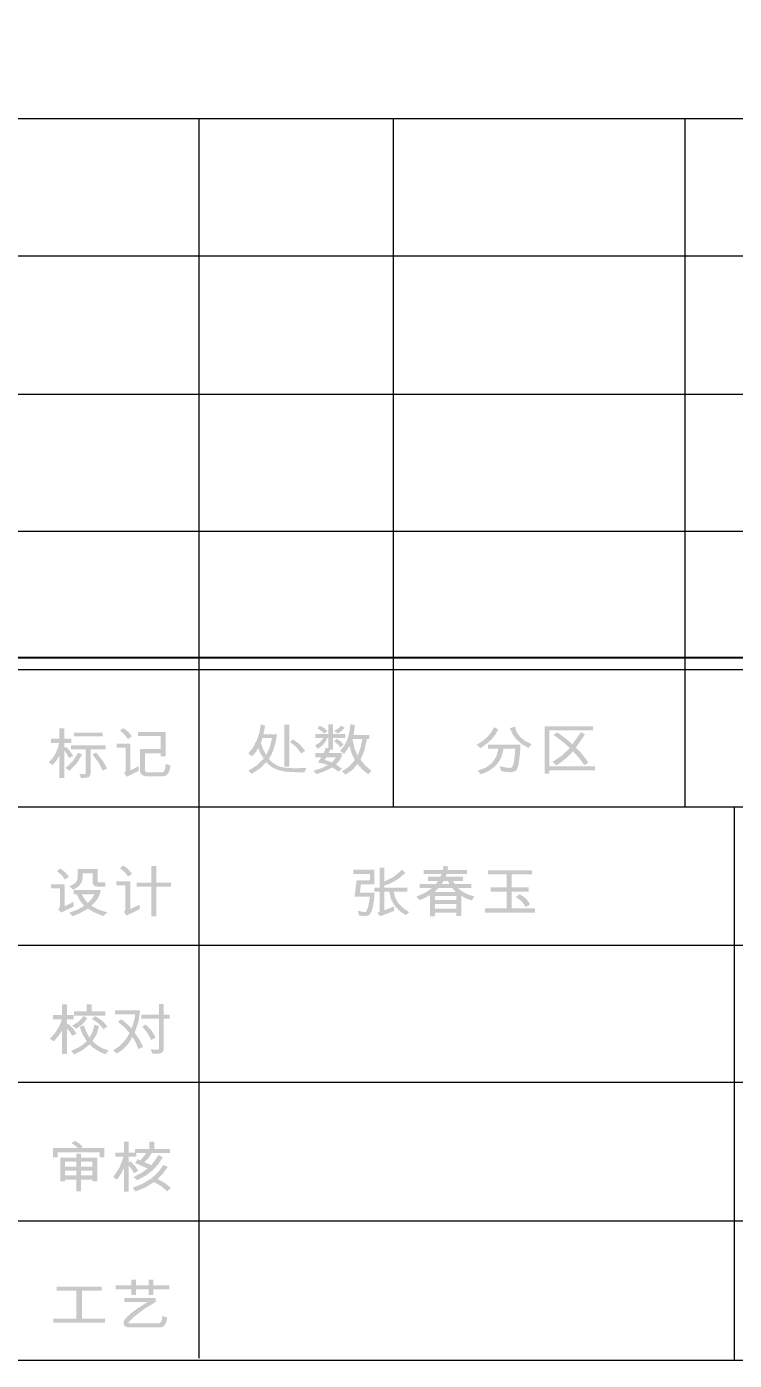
# Model space of a CAD drawing. Header units: millimetres. Extents: x 3 to 592, y 5 to 207.
# Drawn here: x 474.67 to 496.5, y 5.22 to 46.38 of the extents above; entities that cross this region are included whole.
import ezdxf

# ---------------------------------------------------------------- set-up
doc = ezdxf.new("R2010")
doc.units = ezdxf.units.MM
picture_1 = doc.add_image_def('image5.jpg', size_in_pixel=(760, 1236))

msp = doc.modelspace()

# ---------------------------------------------------------------- hatches: boundary and pattern name
h = msp.add_hatch(color=7)
h.paths.add_polyline_path([(476.107464, 23.876454), (475.97848, 23.811962), (475.916399, 23.922618), (475.834061, 24.039063), (475.829652, 23.195152), (475.680824, 23.195152), (475.680824, 23.899054), (475.597452, 23.741268), (475.463093, 23.589271), (475.353402, 23.682977), (475.468433, 23.805123), (475.559694, 23.944943), (475.627183, 24.102332), (475.670902, 24.277188), (475.425611, 24.277188), (475.425611, 24.403967), (475.680824, 24.403967), (475.680824, 24.730286), (475.829652, 24.730286), (475.829652, 24.403967), (476.052894, 24.403967), (476.052894, 24.277188), (475.829652, 24.277188), (475.829652, 24.125052), (475.886427, 24.156471), (476.011828, 24.021217)])
h.paths.add_polyline_path([(477.018072, 24.474523), (476.129513, 24.474523), (476.129513, 24.593585), (477.018072, 24.593585)])
h.paths.add_polyline_path([(477.10792, 24.082057), (476.64545, 24.082057), (476.64545, 23.404614), (476.641316, 23.32517), (476.628914, 23.273425), (476.583163, 23.219957), (476.55754, 23.212412), (476.510471, 23.20466), (476.442009, 23.196702), (476.352204, 23.188537), (476.298185, 23.321931), (476.462998, 23.314766), (476.487803, 23.32765), (476.496071, 23.36658), (476.496071, 24.082057), (476.043523, 24.082057), (476.043523, 24.20112), (477.10792, 24.20112)])
h.paths.add_polyline_path([(477.154773, 23.487296), (477.014213, 23.420599), (476.888123, 23.672918), (476.700021, 23.914488), (476.816327, 23.978429), (477.01821, 23.728315)])
h.paths.add_polyline_path([(476.382521, 23.916142), (476.213504, 23.637433), (475.992811, 23.414536), (475.870993, 23.501628), (476.101332, 23.722252), (476.260151, 23.973468)])
h = msp.add_hatch(color=7)
h.paths.add_polyline_path([(477.918901, 24.47783), (477.794878, 24.395148), (477.695797, 24.52992), (477.547934, 24.656424), (477.655972, 24.73194), (477.803146, 24.619561)])
h.paths.add_polyline_path([(479.108424, 23.574388), (479.080097, 23.42978), (479.030634, 23.326617), (478.959984, 23.264795), (478.868094, 23.24421), (478.367591, 23.24421), (478.294486, 23.256061), (478.229236, 23.291063), (478.182865, 23.343911), (478.1675, 23.407921), (478.1675, 24.083711), (478.803051, 24.083711), (478.803051, 24.486649), (478.101354, 24.486649), (478.101354, 24.612878), (478.958494, 24.612878), (478.958494, 23.862674), (478.803051, 23.862674), (478.803051, 23.958034), (478.322391, 23.958034), (478.322391, 23.427214), (478.339065, 23.384081), (478.389639, 23.369887), (478.857621, 23.369887), (478.898342, 23.385924), (478.928728, 23.434104), (478.948778, 23.51453), (478.958494, 23.627305)])
h.paths.add_polyline_path([(478.1223, 23.411228), (477.762356, 23.231532), (477.673611, 23.341775), (477.712334, 23.380774), (477.725425, 23.42556), (477.725425, 24.125052), (477.448715, 24.125052), (477.448715, 24.251832), (477.873702, 24.251832), (477.873702, 23.428867), (478.1223, 23.554544)])
h = msp.add_hatch(color=7)
h.paths.add_polyline_path([(483.302662, 23.504929), (483.243131, 23.373188), (482.918465, 23.373188), (482.621153, 23.392549), (482.388747, 23.450358), (482.20726, 23.547234), (482.062979, 23.682971), (481.878529, 23.498452), (481.615944, 23.321374), (481.513969, 23.423349), (481.766977, 23.576242), (481.983604, 23.789907), (481.886866, 23.949621), (481.816586, 24.118431), (481.740311, 23.991583), (481.625314, 23.862667), (481.508457, 23.947003), (481.655958, 24.138637), (481.769457, 24.353111), (481.849056, 24.59053), (481.894858, 24.850996), (482.030457, 24.806348), (481.974785, 24.541764), (482.394811, 24.541764), (482.352953, 24.303416), (482.296832, 24.097623), (482.226449, 23.924283), (482.141803, 23.783292), (482.270925, 23.656099), (482.424025, 23.566113), (482.518998, 23.534686), (482.639344, 23.512301), (482.785011, 23.498908), (482.955948, 23.494455), (483.105121, 23.497005)])
h.paths.add_polyline_path([(482.24047, 24.423804), (481.946673, 24.423804), (481.91236, 24.319487), (481.898717, 24.280488), (481.964312, 24.081293), (482.061325, 23.905662), (482.171362, 24.140549)])
h.paths.add_polyline_path([(482.770188, 23.540758), (482.62136, 23.540758), (482.62136, 24.835562), (482.770188, 24.835562)])
h.paths.add_polyline_path([(483.265731, 24.034095), (483.143912, 23.95031), (482.983991, 24.154398), (482.797198, 24.303088), (482.888148, 24.385771), (483.097817, 24.232464)])
h = msp.add_hatch(color=7)
h.paths.add_polyline_path([(485.308599, 23.414529), (485.208278, 23.307042), (485.022656, 23.460487), (484.879203, 23.621786), (484.712115, 23.436922), (484.509888, 23.298774), (484.403504, 23.404056), (484.61145, 23.538484), (484.795418, 23.748566), (484.697922, 23.948519), (484.630605, 24.180718), (484.466894, 23.937081), (484.341217, 24.028032), (484.467522, 24.186386), (484.562874, 24.377089), (484.627323, 24.600245), (484.660921, 24.855957), (484.797623, 24.821231), (484.776125, 24.6456), (484.754628, 24.519165), (485.243556, 24.519165), (485.243556, 24.395141), (485.166937, 24.393488), (485.15922, 24.339468), (485.086873, 24.02438), (484.970704, 23.758488), (485.124562, 23.572452)])
h.paths.add_polyline_path([(485.028582, 24.393488), (484.724311, 24.393488), (484.783016, 24.11409), (484.883061, 23.883062), (484.972358, 24.126906)])
h.paths.add_polyline_path([(484.499967, 24.423804), (484.124589, 24.423804), (484.124589, 24.068271), (484.035292, 24.068271), (484.022407, 24.03692), (483.985131, 23.961335), (484.386416, 23.961335), (484.386416, 23.846682), (484.317928, 23.725966), (484.212232, 23.608557), (484.326678, 23.532558), (484.40185, 23.473509), (484.288851, 23.390827), (484.106399, 23.521465), (483.871099, 23.404883), (483.614715, 23.313106), (483.517701, 23.417836), (483.766506, 23.493008), (483.963634, 23.589264), (483.825899, 23.636876), (483.653851, 23.677459), (483.724682, 23.775024), (483.765748, 23.834555), (483.572271, 23.834555), (483.572271, 23.961335), (483.834098, 23.961335), (483.86097, 24.020039), (483.896937, 24.126699), (483.982927, 24.107958), (483.982927, 24.423804), (483.945444, 24.423804), (483.89015, 24.318066), (483.823488, 24.229019), (483.745456, 24.156611), (483.656056, 24.100792), (483.564003, 24.194499), (483.715656, 24.290341), (483.828035, 24.423804), (483.572271, 24.423804), (483.572271, 24.550584), (483.982927, 24.550584), (483.982927, 24.849343), (484.124589, 24.849343), (484.124589, 24.550584), (484.499967, 24.550584)])
h.paths.add_polyline_path([(484.212232, 23.834555), (483.918986, 23.834555), (483.865518, 23.748566), (483.881451, 23.744948), (483.922706, 23.731616), (483.989386, 23.708568), (484.081594, 23.675805), (484.160969, 23.756834)])
h.paths.add_polyline_path([(483.945444, 24.636573), (483.840713, 24.56712), (483.754241, 24.653041), (483.633456, 24.73028), (483.717241, 24.808001), (483.85284, 24.733656)])
h.paths.add_polyline_path([(484.48343, 24.745163), (484.385038, 24.641259), (484.265149, 24.563813), (484.158764, 24.647598), (484.288162, 24.724492), (484.380353, 24.806348)])
h.paths.add_polyline_path([(484.446499, 24.225367), (484.348934, 24.133314), (484.262531, 24.24211), (484.148842, 24.327342), (484.23869, 24.400102), (484.348589, 24.330925)])
h = msp.add_hatch(color=7)
h.paths.add_polyline_path([(490.247924, 24.239791), (490.154768, 24.117972), (489.935385, 24.249919), (489.780493, 24.383107), (489.667976, 24.53724), (489.576544, 24.733128), (489.739703, 24.77447), (489.787246, 24.611517), (489.895146, 24.461379), (490.052105, 24.334049)])
h.paths.add_polyline_path([(489.221561, 24.696748), (489.136605, 24.537688), (489.016509, 24.38793), (488.861273, 24.247473), (488.670897, 24.116319), (488.554039, 24.21664), (488.737482, 24.333825), (488.88842, 24.463722), (489.006802, 24.606228), (489.092577, 24.76124)])
h.paths.add_polyline_path([(489.907824, 24.219947), (489.892459, 23.964183), (489.864278, 23.723302), (489.845571, 23.617572), (489.824177, 23.533546), (489.800096, 23.471224), (489.773327, 23.430607), (489.70098, 23.385958), (489.596387, 23.371075), (489.466576, 23.38017), (489.306999, 23.407456), (489.262351, 23.558489), (489.459962, 23.515356), (489.59308, 23.501162), (489.642207, 23.526036), (489.681826, 23.600932), (489.698965, 23.669248), (489.715588, 23.774152), (489.73159, 23.915642), (489.746869, 24.093719), (489.380862, 24.093719), (489.352183, 23.951427), (489.306663, 23.821789), (489.24431, 23.704799), (489.16513, 23.60045), (489.069129, 23.508736), (488.956314, 23.429651), (488.826692, 23.363187), (488.680268, 23.309339), (488.587112, 23.420134), (488.837329, 23.513677), (489.027395, 23.657087), (489.15731, 23.850417), (489.227073, 24.093719), (488.900754, 24.093719), (488.900754, 24.219947)])
h = msp.add_hatch(color=7)
h.paths.add_polyline_path([(492.205272, 23.428402), (490.797468, 23.428402), (490.797468, 23.329734), (490.649743, 23.329734), (490.649743, 24.78384), (492.14078, 24.78384), (492.14078, 24.659266), (490.797468, 24.659266), (490.797468, 23.552425), (492.205272, 23.552425)])
h.paths.add_polyline_path([(492.003527, 23.667078), (491.875094, 23.591562), (491.71972, 23.805846), (491.526726, 24.019305), (491.429273, 23.910052), (491.310581, 23.800541), (491.170701, 23.69072), (491.009686, 23.580537), (490.894482, 23.69078), (491.194963, 23.891147), (491.428059, 24.121279), (491.198891, 24.322955), (490.927555, 24.522564), (491.038349, 24.604144), (491.304173, 24.409014), (491.509638, 24.233727), (491.773671, 24.609105), (491.897694, 24.548471), (491.857059, 24.48099), (491.79627, 24.389377), (491.715225, 24.273682), (491.613818, 24.133957), (491.835131, 23.900724)])
h = msp.add_hatch(color=7)
h.paths.add_polyline_path([(475.976619, 20.143351), (475.852596, 20.058464), (475.753102, 20.193236), (475.603998, 20.321393), (475.708729, 20.399115), (475.856317, 20.287356)])
h.paths.add_polyline_path([(477.098343, 19.842387), (476.851949, 19.842387), (476.792694, 19.85162), (476.746667, 19.87987), (476.716902, 19.921625), (476.70698, 19.972474), (476.70698, 20.254145), (476.393889, 20.254145), (476.393889, 20.092639), (476.372461, 19.986737), (476.308451, 19.887036), (476.211988, 19.803044), (476.094028, 19.744271), (475.988746, 19.853412), (476.076045, 19.887311), (476.146394, 19.93444), (476.197588, 19.986117), (476.226871, 20.033659), (476.245061, 20.157131), (476.245061, 20.379822), (476.856359, 20.379822), (476.856359, 19.989011), (476.887227, 19.968616), (477.098343, 19.968616)])
h.paths.add_polyline_path([(476.119384, 19.225026), (475.729675, 19.038716), (475.643685, 19.14951), (475.68165, 19.187957), (475.694397, 19.232192), (475.694397, 19.790573), (475.417136, 19.790573), (475.417136, 19.91625), (475.843225, 19.91625), (475.843225, 19.235499), (476.119384, 19.36724)])
h.paths.add_polyline_path([(477.162835, 19.040369), (477.029992, 18.933433), (476.763893, 19.040231), (476.558152, 19.159432), (476.309002, 19.016185), (476.084658, 18.926268), (475.987093, 19.035408), (476.243408, 19.132904), (476.446806, 19.248177), (476.328639, 19.390666), (476.209232, 19.605916), (476.117731, 19.605916), (476.117731, 19.731593), (476.959436, 19.731593), (476.923581, 19.595495), (476.862353, 19.470041), (476.775804, 19.355337), (476.663985, 19.251485), (476.879303, 19.134971)])
h.paths.add_polyline_path([(476.766511, 19.605916), (476.370187, 19.605916), (476.462722, 19.443997), (476.556498, 19.335821), (476.680108, 19.466114)])
h = msp.add_hatch(color=7)
h.paths.add_polyline_path([(477.922965, 20.234853), (477.799493, 20.15217), (477.700136, 20.284807), (477.550343, 20.412895), (477.656177, 20.49227), (477.804867, 20.377824)])
h.paths.add_polyline_path([(479.122409, 19.83908), (478.666554, 19.83908), (478.666554, 18.926268), (478.517175, 18.926268), (478.517175, 19.83908), (478.061871, 19.83908), (478.061871, 19.965308), (478.517175, 19.965308), (478.517175, 20.47849), (478.666554, 20.47849), (478.666554, 19.965308), (479.122409, 19.965308)])
h.paths.add_polyline_path([(478.16109, 19.143998), (477.755395, 18.948316), (477.667752, 19.059662), (477.706475, 19.097282), (477.719566, 19.14069), (477.719566, 19.882075), (477.433486, 19.882075), (477.433486, 20.008303), (477.867292, 20.008303), (477.867292, 19.145651), (478.16109, 19.287865)])
h = msp.add_hatch(color=7)
h.paths.add_polyline_path([(486.472667, 19.051945), (486.375102, 18.959341), (486.193614, 19.075509), (486.032797, 19.238807), (485.91463, 19.442619), (485.861369, 19.68033), (485.709234, 19.68033), (485.709234, 19.111476), (486.00689, 19.22668), (486.00689, 19.089979), (485.579698, 18.926268), (485.491504, 19.024935), (485.543111, 19.054356), (485.560405, 19.093286), (485.560405, 19.68033), (485.401655, 19.68033), (485.401655, 19.806007), (485.560405, 19.806007), (485.560405, 20.42888), (485.709234, 20.42888), (485.709234, 19.998381), (485.994487, 20.144798), (486.253283, 20.359427), (486.359116, 20.267374), (486.201607, 20.12877), (486.04079, 20.017192), (485.876665, 19.932589), (485.709234, 19.874909), (485.709234, 19.806007), (486.416443, 19.806007), (486.416443, 19.68033), (485.997519, 19.68033), (486.039902, 19.50091), (486.133187, 19.336372), (486.277425, 19.186717)])
h.paths.add_polyline_path([(485.401655, 19.657179), (485.390424, 19.457846), (485.359763, 19.254792), (485.315046, 19.086396), (485.2633, 18.99076), (485.19302, 18.945836), (485.094629, 18.930677), (485.01863, 18.936327), (484.921547, 18.952726), (484.892884, 19.096042), (484.937601, 19.086465), (485.004229, 19.070686), (485.072167, 19.056561), (485.121087, 19.051945), (485.138743, 19.062401), (485.15857, 19.093837), (485.180463, 19.146358), (485.20432, 19.220065), (485.241803, 19.381778), (485.254481, 19.531502), (484.788704, 19.531502), (484.851543, 20.034762), (485.259442, 20.034762), (485.259442, 20.234853), (484.747363, 20.234853), (484.747363, 20.361081), (485.400002, 20.361081), (485.400002, 19.907982), (484.984385, 19.907982), (484.951313, 19.657179)])
h = msp.add_hatch(color=7)
h.paths.add_polyline_path([(488.487406, 19.534809), (488.406929, 19.416849), (488.251555, 19.46763), (488.085019, 19.553551), (488.085019, 18.929575), (487.922962, 18.929575), (487.922962, 19.035408), (487.267015, 19.035408), (487.267015, 18.924614), (487.112124, 18.924614), (487.112124, 19.579458), (486.952892, 19.490643), (486.794073, 19.42622), (486.691547, 19.531502), (486.84823, 19.597949), (486.980108, 19.664138), (487.087181, 19.730017), (487.16945, 19.795534), (486.795726, 19.795534), (486.795726, 19.921762), (487.294576, 19.921762), (487.369541, 20.018776), (487.057554, 20.018776), (487.057554, 20.145005), (487.433482, 20.145005), (487.474272, 20.226033), (486.922506, 20.226033), (486.922506, 20.352262), (487.506243, 20.352262), (487.519334, 20.407383), (487.531599, 20.487309), (487.674363, 20.459197), (487.656725, 20.352262), (488.260305, 20.352262), (488.260305, 20.226033), (487.625305, 20.226033), (487.610423, 20.185243), (487.59554, 20.145005), (488.131872, 20.145005), (488.131872, 20.018776), (487.821538, 20.018776), (487.877762, 19.921762), (488.390943, 19.921762), (488.390943, 19.795534), (487.9858, 19.795534), (488.066191, 19.719372), (488.176658, 19.650496), (488.317098, 19.588958)])
h.paths.add_polyline_path([(487.717358, 19.921762), (487.687524, 19.978744), (487.670505, 20.018776), (487.535457, 20.018776), (487.476477, 19.921762)])
h.paths.add_polyline_path([(487.911386, 19.678676), (487.84648, 19.742273), (487.805553, 19.79388), (487.377258, 19.79388), (487.30436, 19.721189), (487.257094, 19.678676)])
h.paths.add_polyline_path([(487.922962, 19.429527), (487.922962, 19.551897), (487.267015, 19.551897), (487.267015, 19.429527)])
h.paths.add_polyline_path([(487.922962, 19.161085), (487.922962, 19.302748), (487.267015, 19.302748), (487.267015, 19.161085)])
h = msp.add_hatch(color=7)
h.paths.add_polyline_path([(490.358829, 19.040369), (488.810466, 19.040369), (488.810466, 19.167149), (489.481295, 19.167149), (489.481295, 19.688598), (488.987957, 19.688598), (488.987957, 19.815378), (489.481295, 19.815378), (489.481295, 20.216111), (488.901967, 20.216111), (488.901967, 20.341788), (490.264572, 20.341788), (490.264572, 20.216111), (489.630123, 20.216111), (489.630123, 19.815378), (490.160943, 19.815378), (490.160943, 19.688598), (489.630123, 19.688598), (489.630123, 19.167149), (490.358829, 19.167149)])
h.paths.add_polyline_path([(490.198426, 19.291172), (490.071095, 19.210143), (489.942937, 19.388255), (489.76517, 19.525439), (489.883131, 19.604262), (489.987818, 19.541234), (490.075298, 19.467974), (490.145518, 19.384586)])
h = msp.add_hatch(color=7)
h.paths.add_polyline_path([(477.09724, 15.86234), (476.135921, 15.86234), (476.135921, 15.988017), (476.523425, 15.988017), (476.523425, 16.210708), (476.671151, 16.210708), (476.671151, 15.988017), (477.09724, 15.988017)])
h.paths.add_polyline_path([(476.204823, 15.3001), (476.073633, 15.236159), (476.006592, 15.358529), (475.911025, 15.461055), (475.911025, 14.672817), (475.761645, 14.672817), (475.761645, 15.407036), (475.66663, 15.246701), (475.509189, 15.06859), (475.383512, 15.144658), (475.513538, 15.284184), (475.619225, 15.431565), (475.700624, 15.586801), (475.757787, 15.749892), (475.483282, 15.749892), (475.483282, 15.875569), (475.761645, 15.875569), (475.761645, 16.209054), (475.911025, 16.209054), (475.911025, 15.875569), (476.123243, 15.875569), (476.123243, 15.749892), (475.911025, 15.749892), (475.911025, 15.571849), (475.95402, 15.603269), (476.113941, 15.447964)])
h.paths.add_polyline_path([(476.545474, 15.775248), (476.387895, 15.593278), (476.197657, 15.453889), (476.075287, 15.547596), (476.266834, 15.670517), (476.435231, 15.848008)])
h.paths.add_polyline_path([(477.159527, 15.526099), (477.039914, 15.441763), (476.891017, 15.617945), (476.677214, 15.759814), (476.794623, 15.842496), (477.014076, 15.695666)])
h.paths.add_polyline_path([(477.199215, 14.785265), (477.09724, 14.66951), (476.947904, 14.730609), (476.817429, 14.800699), (476.705869, 14.879885), (476.613273, 14.968269), (476.393752, 14.792087), (476.141984, 14.661793), (476.038356, 14.76928), (476.187787, 14.834814), (476.318511, 14.907428), (476.430425, 14.987174), (476.523425, 15.074102), (476.397335, 15.277776), (476.306797, 15.511216), (476.436884, 15.565235), (476.501376, 15.37603), (476.608863, 15.182691), (476.7076, 15.367969), (476.763755, 15.580118), (476.902661, 15.532162), (476.834862, 15.295277), (476.700916, 15.074102), (476.81544, 14.971378), (476.93663, 14.888963), (477.064538, 14.826908)])
h = msp.add_hatch(color=7)
h.paths.add_polyline_path([(479.085586, 15.76698), (478.898724, 15.76698), (478.898724, 14.800148), (478.876331, 14.752261), (478.835334, 14.716363), (478.792271, 14.694039), (478.763676, 14.686598), (478.548151, 14.686598), (478.499093, 14.818338), (478.630558, 14.809932), (478.723989, 14.807314), (478.750447, 14.826606), (478.750447, 15.76698), (478.206398, 15.76698), (478.206398, 15.893208), (478.750447, 15.893208), (478.750447, 16.223386), (478.898724, 16.223386), (478.898724, 15.893208), (479.085586, 15.893208)])
h.paths.add_polyline_path([(478.263724, 14.888894), (478.115998, 14.831567), (478.029182, 15.047368), (477.934097, 15.205291), (477.847574, 15.052854), (477.738416, 14.915559), (477.60652, 14.793456), (477.451784, 14.686598), (477.337682, 14.786919), (477.499722, 14.894406), (477.638508, 15.020083), (477.753936, 15.16395), (477.845903, 15.326007), (477.677576, 15.509562), (477.483203, 15.669966), (477.592344, 15.746585), (477.704999, 15.656676), (477.794915, 15.579635), (477.862095, 15.515513), (477.906537, 15.464362), (477.985498, 15.696217), (478.020638, 15.902027), (477.401072, 15.902027), (477.401072, 16.02109), (478.170017, 16.02109), (478.124267, 15.680852), (478.004102, 15.338134), (478.151276, 15.116821)])
h.paths.add_polyline_path([(478.651228, 15.182691), (478.512873, 15.108277), (478.394155, 15.331657), (478.237817, 15.519484), (478.345855, 15.587283), (478.520246, 15.402764)])
h = msp.add_hatch(color=7)
h.paths.add_polyline_path([(477.069128, 11.483764), (476.921954, 11.483764), (476.921954, 11.644719), (475.63211, 11.644719), (475.63211, 11.483764), (475.483833, 11.483764), (475.483833, 11.770947), (476.250022, 11.770947), (476.164377, 11.856454), (476.047726, 11.922531), (476.156867, 11.995291), (476.286678, 11.918397), (476.398299, 11.806776), (476.335461, 11.774254), (477.069128, 11.770947)])
h.paths.add_polyline_path([(476.848091, 10.74293), (476.699814, 10.74293), (476.699814, 10.800808), (476.351997, 10.800808), (476.351997, 10.436455), (476.20372, 10.436455), (476.20372, 10.800808), (475.854801, 10.800808), (475.854801, 10.74293), (475.707626, 10.74293), (475.707626, 11.477149), (476.20372, 11.477149), (476.20372, 11.596212), (476.351997, 11.596212), (476.351997, 11.477149), (476.848091, 11.477149)])
h.paths.add_polyline_path([(476.699814, 11.199888), (476.699814, 11.351472), (476.351997, 11.351472), (476.351997, 11.199888)])
h.paths.add_polyline_path([(476.20372, 11.199888), (476.20372, 11.351472), (475.854801, 11.351472), (475.854801, 11.199888)])
h.paths.add_polyline_path([(476.699814, 10.927587), (476.699814, 11.074211), (476.351997, 11.074211), (476.351997, 10.927587)])
h.paths.add_polyline_path([(476.20372, 10.927587), (476.20372, 11.074211), (475.854801, 11.074211), (475.854801, 10.927587)])
h = msp.add_hatch(color=7)
h.paths.add_polyline_path([(479.088702, 11.618811), (478.530321, 11.618811), (478.427795, 11.466607), (478.305425, 11.33714), (478.510477, 11.243985), (478.622374, 11.378344), (478.735924, 11.556524), (478.873728, 11.488725), (478.726554, 11.269341), (478.562843, 11.087991), (478.356275, 10.929241), (478.081081, 10.777106), (477.96753, 10.878529), (478.216404, 11.006342), (478.405746, 11.140357), (478.251837, 11.208776), (478.135651, 11.259419), (478.057086, 11.292285), (478.016037, 11.307375), (478.095963, 11.430296), (478.17589, 11.39612), (478.275866, 11.503952), (478.357239, 11.618811), (478.051315, 11.618811), (478.051315, 11.503056), (477.819253, 11.503056), (477.819253, 11.333282), (477.87658, 11.358087), (478.011007, 11.228344), (478.111949, 11.067596), (477.977452, 10.993182), (477.915509, 11.113898), (477.819253, 11.228), (477.819253, 10.424328), (477.672079, 10.424328), (477.672079, 11.156893), (477.586503, 10.980297), (477.458759, 10.797501), (477.339696, 10.875222), (477.534068, 11.168469), (477.661055, 11.503056), (477.405291, 11.503056), (477.405291, 11.628733), (477.672079, 11.628733), (477.672079, 11.966628), (477.819253, 11.966628), (477.819253, 11.628733), (478.010525, 11.628733), (478.010525, 11.744489), (478.459765, 11.744489), (478.459765, 11.964975), (478.608042, 11.964975), (478.608042, 11.744489), (479.088702, 11.744489)])
h.paths.add_polyline_path([(479.122326, 10.540083), (479.004917, 10.434801), (478.819778, 10.598167), (478.598672, 10.719779), (478.347386, 10.56792), (478.033676, 10.430943), (477.938316, 10.546698), (478.248159, 10.671539), (478.510408, 10.831056), (478.725012, 11.025196), (478.891918, 11.253907), (479.020351, 11.186659), (478.8667, 10.976301), (478.710568, 10.813486), (478.934224, 10.693941)])
h = msp.add_hatch(color=7)
h.dxf.hatch_style = 2
h.paths.add_polyline_path([(477.085665, 6.383647), (475.497062, 6.383647), (475.497062, 6.509324), (476.206476, 6.509324), (476.206476, 7.367015), (475.599588, 7.367015), (475.599588, 7.492692), (476.979831, 7.492692), (476.979831, 7.367015), (476.372943, 7.367015), (476.372943, 6.509324), (477.085665, 6.509324)])
h = msp.add_hatch(color=7)
h.paths.add_polyline_path([(479.076181, 7.416624), (478.580639, 7.416624), (478.580639, 7.233621), (478.433464, 7.233621), (478.433464, 7.416624), (478.043204, 7.416624), (478.043204, 7.233621), (477.897132, 7.233621), (477.897132, 7.416624), (477.416472, 7.416624), (477.416472, 7.536789), (477.897132, 7.536789), (477.897132, 7.707115), (478.043204, 7.707115), (478.043204, 7.536789), (478.433464, 7.536789), (478.433464, 7.707115), (478.580639, 7.707115), (478.580639, 7.536789), (479.076181, 7.536789)])
h.paths.add_polyline_path([(479.009484, 6.537436), (478.98077, 6.407297), (478.937689, 6.314469), (478.880345, 6.258848), (478.808842, 6.240331), (477.803425, 6.240331), (477.741758, 6.250597), (477.695387, 6.281121), (477.66638, 6.326251), (477.656802, 6.380891), (477.668188, 6.428106), (477.702415, 6.485346), (477.759587, 6.552508), (477.839806, 6.629489), (477.943667, 6.715289), (478.072487, 6.809047), (478.226216, 6.910867), (478.404801, 7.020852), (477.686017, 7.022505), (477.686017, 7.149285), (478.652848, 7.149285), (478.652848, 7.025813), (478.310061, 6.81449), (478.040448, 6.610196), (477.938439, 6.520262), (477.865575, 6.452135), (477.821857, 6.405713), (477.807284, 6.380891), (477.822167, 6.366008), (478.753721, 6.366008), (478.792271, 6.379874), (478.82276, 6.421543), (478.845188, 6.491116), (478.859554, 6.588699)])

# ---------------------------------------------------------------- linework, layer by layer
at = {"color": 9, "lineweight": 0, "true_color": 0xc0c0c0}
for points in [[(588.994237, 43.532778), (473.988681, 43.532778)], [(479.985904, 43.532778), (479.985904, 5.291667)], [(485.983126, 43.532778), (485.983126, 22.295556)], [(494.978959, 43.532778), (494.978959, 22.295556)], [(518.967848, 39.299444), (473.988681, 39.299444)], [(518.967848, 35.030833), (473.988681, 35.030833)], [(518.967848, 30.7975), (473.988681, 30.7975)], [(588.994237, 26.528889), (473.988681, 26.528889)], [(526.975904, 22.295556), (473.988681, 22.295556)], [(496.495904, 22.295556), (496.495904, 5.221111)], [(518.967848, 18.026944), (473.988681, 18.026944)], [(518.967848, 13.793611), (473.988681, 13.793611)], [(473.988681, 9.525), (518.967848, 9.525)], [(301.974237, 5.221111), (588.994237, 5.221111)]]:
    msp.add_lwpolyline(points, dxfattribs=at)

# ---------------------------------------------------------------- texts
at = {"color": 7, "insert": (496.392292, 26.221262), "char_height": 1.333668, "attachment_point": 1}
msp.add_mtext('{\\fArialUnicodeMS|b0|i0|c0;  }', dxfattribs=at)

# ---------------------------------------------------------------- pictures from other files: only their frames are drawn
image = msp.add_image(picture_1, insert=(462.612373, 26.904439), size_in_units=(110.2152, 179.750244))
image.dxf.flags = 7

doc.saveas('drawing.dxf')
